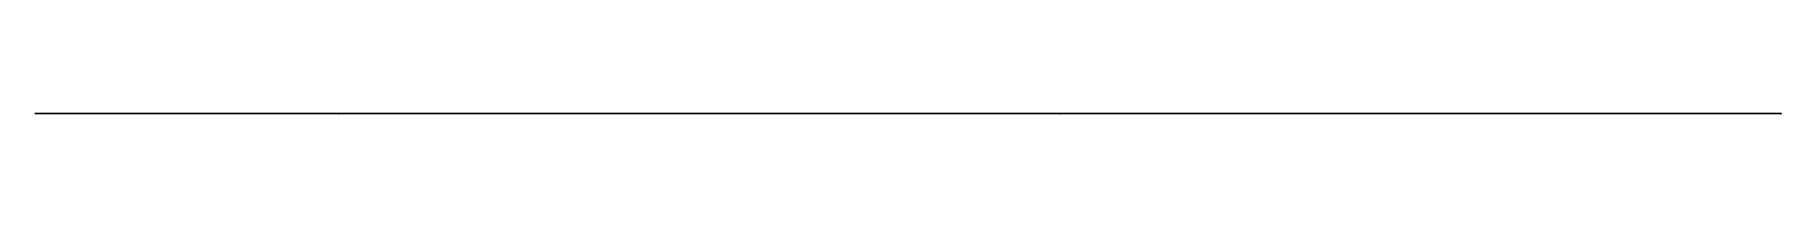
# Model space of a CAD drawing. Header units: centimetres. Extents: x -0.92 to 0.65, y 0 to 0.
import ezdxf

# ---------------------------------------------------------------- set-up
doc = ezdxf.new("R2010")
doc.units = ezdxf.units.CM
doc.header["$MEASUREMENT"] = 0
for name, color, linetype in [('Powerups RacingGame v13_Boost', 7, 'Continuous'), ('Powerups RacingGame v13_Ghost', 7, 'Continuous'), ('Powerups RacingGame v13_IconPlate', 7, 'Continuous'), ('Powerups RacingGame v13_Sketch1', 7, 'Continuous')]:
    doc.layers.add(name, color=color, linetype=linetype)

msp = doc.modelspace()

# ---------------------------------------------------------------- linework, layer by layer
at = {"layer": 'Powerups RacingGame v13_Boost'}
for p, q in [((-0.65, 0, -1.9), (-0.65, 0, -1.1)), ((0.65, 0, -1.5), (-0.65, 0, -1.5)), ((0.5, 0, -2.05), (-0.5, 0, -2.05)), ((-0.5, 0, -0.95), (0.5, 0, -0.95)), ((-0.3511, 0, -1.5585), (-0.3091, 0, -1.3692)), ((-0.0871, 0, -1.7689), (-0.2502, 0, -1.6712)), ((0.0172, 0, -1.8154), (-0.1602, 0, -1.7953)), ((-0.1072, 0, -1.5641), (0.1823, 0, -1.2882)), ((0.0706, 0, -1.7168), (-0.0858, 0, -1.7543)), ((-0.0232, 0, -1.3519), (-0.0837, 0, -1.4177)), ((-0.0476, 0, -1.455), (0.0731, 0, -1.3311)), ((-0.018, 0, -1.5563), (0.1823, 0, -1.3505)), ((0.067, 0, -1.5138), (-0.0179, 0, -1.6009)), ((0.1004, 0, -1.3306), (-0.0036, 0, -1.4374)), ((0.0242, 0, -1.2062), (0.1954, 0, -1.3305)), ((0.1327, 0, -1.6099), (0.0483, 0, -1.7222)), ((0.1098, 0, -1.2683), (0.0508, 0, -1.325)), ((0.1038, 0, -1.3304), (0.0971, 0, -1.3308)), ((0.1038, 0, -1.3514), (0.1965, 0, -1.494)), ((0.1064, 0, -1.3273), (0.1617, 0, -1.2705)), ((0.1502, 0, -1.4227), (0.1071, 0, -1.4696)), ((0.1226, 0, -1.4388), (0.1347, 0, -1.6461)), ((0.1322, 0, -1.8991), (0.2146, 0, -1.8371)), ((0.3583, 0, -1.0163), (0.1346, 0, -1.0859)), ((0.1355, 0, -1.8755), (0.1909, 0, -1.8338)), ((0.1618, 0, -1.0727), (0.1468, 0, -1.0648)), ((0.2113, 0, -1.8608), (0.1559, 0, -1.9025)), ((0.1618, 0, -1.2236), (0.1618, 0, -1.0727)), ((0.166, 0, -1.2655), (0.1764, 0, -1.2614)), ((0.1827, 0, -1.2675), (0.182, 0, -1.2745)), ((0.1823, 0, -1.3505), (0.1823, 0, -1.271)), ((0.2209, 0, -1.7913), (0.2209, 0, -1.7202)), ((0.2319, 0, -1.0337), (0.2482, 0, -0.9415)), ((0.2398, 0, -1.5351), (0.2365, 0, -1.343)), ((0.2375, 0, -1.7913), (0.2375, 0, -1.7077)), ((0.2383, 0, -2.0361), (0.2383, 0, -1.9579)), ((0.2522, 0, -2.05), (0.2522, 0, -1.944)), ((0.2864, 0, -1.7409), (0.2541, 0, -1.7242)), ((0.2541, 0, -1.7242), (0.2541, 0, -1.7913)), ((0.2661, 0, -1.9579), (0.2661, 0, -2.0361)), ((0.2865, 0, -1.8642), (0.2864, 0, -1.8352)), ((0.2864, 0, -1.8352), (0.2864, 0, -1.7409)), ((0.3295, 0, -1.0046), (0.317, 0, -0.9964)), ((0.3171, 0, -2.0257), (0.3171, 0, -1.7649)), ((0.3317, 0, -2.0403), (0.3317, 0, -1.7503)), ((0.4231, 0, -1.7065), (0.34, 0, -1.7114)), ((0.3445, 0, -1.056), (0.3525, 0, -1.0517)), ((0.3463, 0, -1.7649), (0.3463, 0, -2.0257)), ((0.3568, 0, -1.2571), (0.3595, 0, -1.2384)), ((0.3606, 0, -1.2427), (0.3736, 0, -1.2345)), ((0.3736, 0, -1.9129), (0.3794, 0, -1.9129)), ((0.3794, 0, -1.9402), (0.3736, 0, -1.9402)), ((0.3767, 0, -1.1662), (0.3889, 0, -1.1703)), ((0.3787, 0, -1.7629), (0.3768, 0, -1.6514)), ((0.4775, 0, -1.519), (0.3772, 0, -1.6693)), ((0.3789, 0, -1.2238), (0.3831, 0, -1.2236)), ((0.3814, 0, -1.2227), (0.3809, 0, -1.2127)), ((0.3894, 0, -2.0356), (0.3894, 0, -1.9502)), ((0.3894, 0, -1.9029), (0.3894, 0, -1.8792)), ((0.3894, 0, -1.8084), (0.3894, 0, -1.7614)), ((0.3944, 0, -1.3024), (0.3898, 0, -1.2891)), ((0.3902, 0, -1.2674), (0.3929, 0, -1.2594)), ((0.3927, 0, -1.062), (0.4064, 0, -1.1971)), ((0.4243, 0, -1.6953), (0.3986, 0, -1.7197)), ((0.4038, 0, -1.8228), (0.4038, 0, -1.7471)), ((0.4181, 0, -1.7614), (0.4181, 0, -1.8084)), ((0.4181, 0, -1.9502), (0.4181, 0, -2.0356)), ((0.4181, 0, -1.8792), (0.4181, 0, -1.9029)), ((0.4406, 0, -1.9402), (0.4281, 0, -1.9402)), ((0.4281, 0, -1.9129), (0.4406, 0, -1.9129)), ((0.4802, 0, -1.6878), (0.442, 0, -1.6345)), ((0.442, 0, -1.7306), (0.4802, 0, -1.7783)), ((0.442, 0, -1.6345), (0.442, 0, -1.7306)), ((0.4764, 0, -1.4697), (0.4597, 0, -1.5303)), ((0.4802, 0, -1.7783), (0.4802, 0, -1.6878)), ((0.4916, 0, -1.2736), (0.4872, 0, -1.5111)), ((0.65, 0, -1.1), (0.65, 0, -1.9))]:
    msp.add_line(p, q, dxfattribs=at)
at = {"layer": 'Powerups RacingGame v13_Boost', "extrusion": (0, 1, 0)}
for centre, radius in [((-0.2716, -1.5552), 0.06), ((-0.2718, -1.1357), 0.06), ((-0.2718, -1.1357), 0.0371), ((-0.2716, -1.5552), 0.0369)]:
    msp.add_circle(centre, radius, dxfattribs=at)
for centre, radius, start, end in [((0.5, -1.9), 0.15, 270, 0), ((0.5, -1.1), 0.15, 0, 90), ((0.0384, -1.5169), 0.4885, 247.5188, 112.2813), ((0.0467, -1.5187), 0.3415, 232.8702, 124.0422), ((0.0688, -1.5158), 0.0992, 239.1431, 81.3639), ((0.0665, -1.5155), 0.0634, 220.0602, 107.4032), ((-0.1457, -1.889), 0.0169, 233.0335, 53.0335), ((-0.2011, -1.8473), 0.0169, 53.0335, 233.0335), ((-0.2375, -1.7913), 0.0166, 180.0068, 0.0068), ((-0.2522, -2.0361), 0.0139, 180, 0), ((-0.2522, -1.9579), 0.0139, 0, 180), ((0.0421, -1.5129), 0.3384, 177.8106, 177.8877), ((-0.3317, -1.7649), 0.0146, 0, 180), ((-0.3317, -2.0257), 0.0146, 180, 0), ((-0.3736, -1.9265), 0.0137, 270, 90), ((-0.3794, -1.9502), 0.01, 90, 180), ((-0.3794, -1.9029), 0.01, 180, 270), ((-0.4038, -2.0356), 0.0144, 180, 0), ((-0.4038, -1.8792), 0.0144, 0, 180), ((-0.4038, -1.7614), 0.0144, 0, 180), ((-0.4038, -1.8084), 0.0144, 180, 0), ((-0.4281, -1.9029), 0.01, 270, 0), ((-0.4281, -1.9502), 0.01, 360, 90), ((-0.4406, -1.9265), 0.0137, 90, 270), ((-0.5, -1.9), 0.15, 180, 270), ((-0.5, -1.1), 0.15, 90, 180)]:
    msp.add_arc(centre, radius, start, end, dxfattribs=at)
for points in [[(0.1502, 0, -1.4227), (0.1533, 0, -1.4275), (0.1594, 0, -1.4375), (0.1679, 0, -1.4534), (0.1778, 0, -1.4766), (0.1868, 0, -1.5085), (0.1915, 0, -1.543), (0.1907, 0, -1.5794), (0.1837, 0, -1.6169), (0.1703, 0, -1.6541), (0.151, 0, -1.6898), (0.1264, 0, -1.7226), (0.0976, 0, -1.7511), (0.0659, 0, -1.7743), (0.0325, 0, -1.7915), (-0.001, 0, -1.8026), (-0.0338, 0, -1.8076), (-0.0654, 0, -1.8071), (-0.0962, 0, -1.8021), (-0.1273, 0, -1.7938), (-0.1584, 0, -1.7825), (-0.1888, 0, -1.768), (-0.2173, 0, -1.7503), (-0.2432, 0, -1.7292), (-0.266, 0, -1.7053), (-0.2857, 0, -1.6792), (-0.3022, 0, -1.6516), (-0.3157, 0, -1.6228), (-0.3263, 0, -1.5929), (-0.3336, 0, -1.5615), (-0.3372, 0, -1.5277), (-0.336, 0, -1.4912), (-0.329, 0, -1.4522), (-0.3144, 0, -1.4117), (-0.292, 0, -1.3715), (-0.2632, 0, -1.3338), (-0.2302, 0, -1.3006), (-0.1955, 0, -1.2734), (-0.1613, 0, -1.2532), (-0.1287, 0, -1.24), (-0.0979, 0, -1.2326), (-0.0683, 0, -1.2295), (-0.039, 0, -1.229), (-0.0092, 0, -1.2301), (0.0211, 0, -1.233), (0.0515, 0, -1.239), (0.0754, 0, -1.2476), (0.0929, 0, -1.2568), (0.1042, 0, -1.2642), (0.1098, 0, -1.2683)], [(0.1071, 0, -1.4696), (0.1085, 0, -1.4702), (0.1112, 0, -1.4721), (0.1152, 0, -1.4775), (0.1203, 0, -1.4895), (0.1257, 0, -1.5123), (0.1295, 0, -1.5411), (0.1296, 0, -1.5721), (0.1245, 0, -1.6012), (0.1153, 0, -1.6265), (0.1037, 0, -1.6479), (0.091, 0, -1.666), (0.0769, 0, -1.6835), (0.0598, 0, -1.7014), (0.0392, 0, -1.7176), (0.0153, 0, -1.7301), (-0.0115, 0, -1.7371), (-0.0393, 0, -1.7418), (-0.0677, 0, -1.7453), (-0.0969, 0, -1.7457), (-0.1273, 0, -1.7404), (-0.1588, 0, -1.7274), (-0.1894, 0, -1.7076), (-0.2153, 0, -1.6851), (-0.2357, 0, -1.6619), (-0.2507, 0, -1.6389), (-0.2616, 0, -1.6164), (-0.2696, 0, -1.5939), (-0.2757, 0, -1.5708), (-0.2801, 0, -1.5468), (-0.2824, 0, -1.5216), (-0.282, 0, -1.495), (-0.278, 0, -1.4673), (-0.2701, 0, -1.439), (-0.258, 0, -1.411), (-0.2417, 0, -1.3842), (-0.2216, 0, -1.3598), (-0.1983, 0, -1.3387), (-0.1722, 0, -1.3216), (-0.1444, 0, -1.3087), (-0.1156, 0, -1.2999), (-0.0868, 0, -1.2949), (-0.0588, 0, -1.2933), (-0.0323, 0, -1.2947), (-0.0078, 0, -1.2986), (0.0144, 0, -1.3049), (0.0302, 0, -1.3118), (0.0409, 0, -1.318), (0.0476, 0, -1.3226), (0.0508, 0, -1.325)], [(0.067, 0, -1.5138), (0.0679, 0, -1.5164), (0.0696, 0, -1.5216), (0.0714, 0, -1.5299), (0.0725, 0, -1.5415), (0.0718, 0, -1.5573), (0.0687, 0, -1.574), (0.0632, 0, -1.5914), (0.0551, 0, -1.6093), (0.044, 0, -1.627), (0.0297, 0, -1.6439), (0.0121, 0, -1.6593), (-0.0087, 0, -1.6725), (-0.0322, 0, -1.6827), (-0.0578, 0, -1.6892), (-0.0844, 0, -1.6914), (-0.1112, 0, -1.6889), (-0.1371, 0, -1.6814), (-0.1612, 0, -1.6691), (-0.1828, 0, -1.6523), (-0.2013, 0, -1.6317), (-0.2163, 0, -1.6082), (-0.2276, 0, -1.5828), (-0.2351, 0, -1.5565), (-0.239, 0, -1.5301), (-0.2394, 0, -1.5044), (-0.2366, 0, -1.48), (-0.2311, 0, -1.4573), (-0.2231, 0, -1.4364), (-0.213, 0, -1.4177), (-0.2012, 0, -1.4012), (-0.1877, 0, -1.387), (-0.1726, 0, -1.3748), (-0.1562, 0, -1.3648), (-0.1387, 0, -1.3568), (-0.1205, 0, -1.3506), (-0.1022, 0, -1.3461), (-0.0845, 0, -1.3433), (-0.068, 0, -1.3421), (-0.0533, 0, -1.3423), (-0.0408, 0, -1.344), (-0.0325, 0, -1.3465), (-0.0275, 0, -1.3489), (-0.0245, 0, -1.3508), (-0.0232, 0, -1.3519)], [(0.1064, 0, -1.3273), (0.1062, 0, -1.3275), (0.1059, 0, -1.328), (0.1053, 0, -1.3286), (0.1044, 0, -1.3293), (0.1032, 0, -1.33), (0.1019, 0, -1.3305), (0.1004, 0, -1.3307), (0.099, 0, -1.3306), (0.0975, 0, -1.3302), (0.0962, 0, -1.3296), (0.0948, 0, -1.3288), (0.0934, 0, -1.328), (0.0919, 0, -1.3274), (0.0905, 0, -1.3268), (0.0891, 0, -1.3264), (0.0877, 0, -1.3261), (0.0865, 0, -1.326), (0.0853, 0, -1.3259), (0.0843, 0, -1.3259), (0.0834, 0, -1.3261), (0.0824, 0, -1.3263), (0.0813, 0, -1.3267), (0.0801, 0, -1.3273), (0.0787, 0, -1.328), (0.0771, 0, -1.3288), (0.0756, 0, -1.3297), (0.0744, 0, -1.3304), (0.0735, 0, -1.3308), (0.0731, 0, -1.3311)], [(0.1445, 0, -1.2357), (0.1446, 0, -1.2358), (0.145, 0, -1.236), (0.1456, 0, -1.2362), (0.1463, 0, -1.2364), (0.1473, 0, -1.2364), (0.1484, 0, -1.2362), (0.1494, 0, -1.2357), (0.1506, 0, -1.2351), (0.1517, 0, -1.2343), (0.1529, 0, -1.2333), (0.1541, 0, -1.2321), (0.1554, 0, -1.2309), (0.1566, 0, -1.2295), (0.1579, 0, -1.2281), (0.1592, 0, -1.2267), (0.1602, 0, -1.2255), (0.161, 0, -1.2245), (0.1615, 0, -1.2239), (0.1618, 0, -1.2236)], [(0.1484, 0, -1.9683), (0.1507, 0, -1.9671), (0.1553, 0, -1.9647), (0.1622, 0, -1.961), (0.1715, 0, -1.9557), (0.1832, 0, -1.9487), (0.195, 0, -1.9413), (0.2068, 0, -1.9335), (0.2184, 0, -1.9253), (0.2298, 0, -1.917), (0.2406, 0, -1.9086), (0.2507, 0, -1.9005), (0.2599, 0, -1.8927), (0.2678, 0, -1.8856), (0.2745, 0, -1.8791), (0.2799, 0, -1.8734), (0.2832, 0, -1.8693), (0.2851, 0, -1.8666), (0.2861, 0, -1.865), (0.2865, 0, -1.8642)], [(0.1594, 0, -1.791), (0.1603, 0, -1.7905), (0.1621, 0, -1.7892), (0.1648, 0, -1.7872), (0.1685, 0, -1.7841), (0.1732, 0, -1.7796), (0.1781, 0, -1.7744), (0.1831, 0, -1.7688), (0.1881, 0, -1.7626), (0.1931, 0, -1.7562), (0.198, 0, -1.7498), (0.2026, 0, -1.7435), (0.2068, 0, -1.7378), (0.2107, 0, -1.7326), (0.214, 0, -1.7282), (0.2168, 0, -1.7247), (0.2187, 0, -1.7225), (0.2199, 0, -1.7212), (0.2206, 0, -1.7205), (0.2209, 0, -1.7202)], [(0.1617, 0, -1.2705), (0.1617, 0, -1.2705), (0.1618, 0, -1.2705), (0.1622, 0, -1.2701), (0.1632, 0, -1.2693), (0.1651, 0, -1.2675), (0.1677, 0, -1.2654), (0.1708, 0, -1.2633), (0.1742, 0, -1.2624), (0.1776, 0, -1.2635), (0.1804, 0, -1.2659), (0.1821, 0, -1.2687), (0.1826, 0, -1.2709), (0.1821, 0, -1.2719), (0.1816, 0, -1.2723), (0.1813, 0, -1.2723), (0.1815, 0, -1.2719), (0.1818, 0, -1.2715), (0.1821, 0, -1.2712), (0.1823, 0, -1.271)], [(0.239, 0, -1.052), (0.239, 0, -1.0512), (0.239, 0, -1.0492), (0.2394, 0, -1.0447), (0.24, 0, -1.0357), (0.2405, 0, -1.0213), (0.2403, 0, -1.007), (0.2398, 0, -0.9952), (0.2395, 0, -0.9878), (0.2408, 0, -0.9837), (0.2454, 0, -0.9804), (0.2531, 0, -0.977), (0.2637, 0, -0.9732), (0.276, 0, -0.9697), (0.2889, 0, -0.9671), (0.3017, 0, -0.966), (0.3139, 0, -0.9668), (0.3251, 0, -0.97), (0.3354, 0, -0.9756), (0.3448, 0, -0.9836), (0.3534, 0, -0.9939), (0.3615, 0, -1.0064), (0.369, 0, -1.0206), (0.3758, 0, -1.0363), (0.3821, 0, -1.0529), (0.3875, 0, -1.0699), (0.392, 0, -1.0867), (0.3956, 0, -1.1027), (0.3981, 0, -1.1169), (0.3996, 0, -1.1288), (0.4002, 0, -1.1372), (0.4003, 0, -1.1418), (0.4006, 0, -1.1443), (0.4018, 0, -1.1469), (0.4044, 0, -1.1513), (0.4086, 0, -1.1584), (0.4143, 0, -1.1684), (0.4213, 0, -1.1809), (0.4292, 0, -1.1953), (0.4376, 0, -1.2107), (0.4459, 0, -1.2264), (0.4539, 0, -1.242), (0.4613, 0, -1.2572), (0.468, 0, -1.2723), (0.4739, 0, -1.2875), (0.4789, 0, -1.3033), (0.483, 0, -1.3199), (0.4862, 0, -1.3378), (0.4885, 0, -1.357), (0.4897, 0, -1.3775), (0.4896, 0, -1.399), (0.488, 0, -1.4204), (0.4849, 0, -1.4407), (0.4809, 0, -1.4589), (0.4767, 0, -1.4738), (0.473, 0, -1.4851), (0.4703, 0, -1.4926), (0.4687, 0, -1.4975), (0.4678, 0, -1.5012), (0.466, 0, -1.5074), (0.4627, 0, -1.5174), (0.4576, 0, -1.5311), (0.4511, 0, -1.5473), (0.4437, 0, -1.5641), (0.4361, 0, -1.5796), (0.4291, 0, -1.592), (0.4231, 0, -1.6005), (0.4183, 0, -1.6054), (0.4149, 0, -1.6091), (0.4126, 0, -1.614), (0.4114, 0, -1.6225), (0.411, 0, -1.6356), (0.4111, 0, -1.6521), (0.4117, 0, -1.6699), (0.4123, 0, -1.6863), (0.4127, 0, -1.6989), (0.4126, 0, -1.7062), (0.4116, 0, -1.7082), (0.4092, 0, -1.7081), (0.4049, 0, -1.7083), (0.3986, 0, -1.7088), (0.3913, 0, -1.7091), (0.3851, 0, -1.709), (0.3819, 0, -1.7089), (0.3813, 0, -1.7089), (0.3777, 0, -1.7095), (0.3774, 0, -1.707), (0.379, 0, -1.701), (0.3799, 0, -1.6929), (0.3796, 0, -1.6843), (0.3778, 0, -1.6769), (0.3747, 0, -1.6719), (0.3706, 0, -1.6693), (0.3658, 0, -1.6687), (0.3605, 0, -1.6693), (0.3555, 0, -1.6709), (0.3516, 0, -1.6738), (0.3493, 0, -1.6783), (0.3489, 0, -1.6845), (0.3495, 0, -1.6917), (0.3501, 0, -1.6986), (0.3497, 0, -1.7042), (0.3476, 0, -1.7078), (0.3443, 0, -1.7094), (0.3403, 0, -1.7096), (0.3363, 0, -1.709), (0.332, 0, -1.7083), (0.3273, 0, -1.7076), (0.3216, 0, -1.7072), (0.3148, 0, -1.7067), (0.3072, 0, -1.7057), (0.299, 0, -1.7038), (0.2907, 0, -1.7004), (0.2826, 0, -1.6953), (0.2751, 0, -1.6886), (0.2683, 0, -1.6809), (0.2624, 0, -1.6725), (0.2575, 0, -1.6642), (0.2537, 0, -1.6566), (0.251, 0, -1.6502), (0.2495, 0, -1.6453), (0.2492, 0, -1.6421), (0.25, 0, -1.6405), (0.2522, 0, -1.6401), (0.2555, 0, -1.6406), (0.2599, 0, -1.6415), (0.265, 0, -1.6423), (0.2707, 0, -1.6429), (0.2767, 0, -1.6429), (0.2829, 0, -1.6422), (0.2894, 0, -1.6409), (0.2962, 0, -1.6389), (0.3033, 0, -1.6361), (0.3108, 0, -1.6326), (0.3183, 0, -1.6283), (0.3257, 0, -1.6232), (0.3328, 0, -1.6173), (0.3393, 0, -1.6106), (0.345, 0, -1.6031), (0.35, 0, -1.5948), (0.354, 0, -1.5859), (0.357, 0, -1.5764), (0.3591, 0, -1.5665), (0.36, 0, -1.5563), (0.3598, 0, -1.5461), (0.3583, 0, -1.5358), (0.3554, 0, -1.5258), (0.3512, 0, -1.5162), (0.3455, 0, -1.5071), (0.3386, 0, -1.4988), (0.3307, 0, -1.4913), (0.3221, 0, -1.4849), (0.3131, 0, -1.4796), (0.3042, 0, -1.4754), (0.2957, 0, -1.4724), (0.2876, 0, -1.4704), (0.2801, 0, -1.4694), (0.2731, 0, -1.4691), (0.2665, 0, -1.4692), (0.2601, 0, -1.4697), (0.254, 0, -1.4704), (0.2486, 0, -1.4712), (0.2442, 0, -1.4721), (0.2409, 0, -1.473), (0.2389, 0, -1.4737), (0.238, 0, -1.4735), (0.2379, 0, -1.4718), (0.2382, 0, -1.4672), (0.2384, 0, -1.4588), (0.2383, 0, -1.4457), (0.2379, 0, -1.4278), (0.2376, 0, -1.4056), (0.2377, 0, -1.3804), (0.238, 0, -1.3533), (0.2385, 0, -1.3257), (0.2391, 0, -1.2992), (0.2395, 0, -1.2751), (0.2397, 0, -1.2545), (0.2396, 0, -1.2384), (0.2393, 0, -1.2272), (0.2389, 0, -1.221), (0.239, 0, -1.2191), (0.2402, 0, -1.2202), (0.2434, 0, -1.2224), (0.2488, 0, -1.2244), (0.2563, 0, -1.2256), (0.2652, 0, -1.2257), (0.2749, 0, -1.225), (0.2846, 0, -1.2236), (0.2939, 0, -1.2216), (0.3027, 0, -1.2191), (0.3108, 0, -1.216), (0.3185, 0, -1.212), (0.3256, 0, -1.2072), (0.3324, 0, -1.2014), (0.3388, 0, -1.1946), (0.3445, 0, -1.1868), (0.3496, 0, -1.1782), (0.3537, 0, -1.1687), (0.3568, 0, -1.1587), (0.3588, 0, -1.1481), (0.3595, 0, -1.1374), (0.359, 0, -1.1265), (0.3572, 0, -1.1158), (0.3543, 0, -1.1054), (0.3501, 0, -1.0956), (0.3447, 0, -1.0866), (0.3382, 0, -1.0784), (0.3307, 0, -1.0712), (0.3223, 0, -1.0651), (0.3132, 0, -1.0602), (0.3037, 0, -1.0564), (0.2942, 0, -1.0536), (0.2853, 0, -1.0515), (0.2773, 0, -1.0502), (0.2706, 0, -1.0492), (0.265, 0, -1.0487), (0.26, 0, -1.0486), (0.2547, 0, -1.0491), (0.2486, 0, -1.0503), (0.2427, 0, -1.0522), (0.2401, 0, -1.0538), (0.2393, 0, -1.0537), (0.2391, 0, -1.0527), (0.239, 0, -1.052)], [(0.3507, 0, -1.0496), (0.3506, 0, -1.0491), (0.3504, 0, -1.0479), (0.3499, 0, -1.0458), (0.3487, 0, -1.0422), (0.3465, 0, -1.0367), (0.3437, 0, -1.0305), (0.3406, 0, -1.0243), (0.3375, 0, -1.0185), (0.3345, 0, -1.0135), (0.3318, 0, -1.0094), (0.3294, 0, -1.0062), (0.3272, 0, -1.0037), (0.3251, 0, -1.0018), (0.323, 0, -1.0002), (0.3209, 0, -0.9992), (0.3191, 0, -0.9987), (0.3174, 0, -0.9987), (0.316, 0, -0.999), (0.3151, 0, -0.9996), (0.3145, 0, -1.0002), (0.3142, 0, -1.0011), (0.3141, 0, -1.0021), (0.3141, 0, -1.0033), (0.3142, 0, -1.0049), (0.3142, 0, -1.0066), (0.3142, 0, -1.0086), (0.3142, 0, -1.0106), (0.3142, 0, -1.0127), (0.3143, 0, -1.0149), (0.3145, 0, -1.0172), (0.3151, 0, -1.0198), (0.3159, 0, -1.0226), (0.3171, 0, -1.0258), (0.3186, 0, -1.0292), (0.3204, 0, -1.0328), (0.3224, 0, -1.0363), (0.3246, 0, -1.0397), (0.3268, 0, -1.0427), (0.3291, 0, -1.0454), (0.3315, 0, -1.0476), (0.334, 0, -1.0495), (0.3367, 0, -1.0511), (0.3395, 0, -1.0523), (0.3423, 0, -1.0533), (0.3448, 0, -1.054), (0.3468, 0, -1.0543), (0.3481, 0, -1.0541), (0.3488, 0, -1.0537), (0.3494, 0, -1.0532), (0.3502, 0, -1.0528), (0.3506, 0, -1.052), (0.3508, 0, -1.051), (0.3507, 0, -1.0501), (0.3507, 0, -1.0496)], [(0.3828, 0, -1.3219), (0.3823, 0, -1.322), (0.3813, 0, -1.3223), (0.3799, 0, -1.3225), (0.3779, 0, -1.3225), (0.3755, 0, -1.3222), (0.3731, 0, -1.3215), (0.3707, 0, -1.3205), (0.3684, 0, -1.3192), (0.3662, 0, -1.3177), (0.3642, 0, -1.3162), (0.3625, 0, -1.3147), (0.361, 0, -1.313), (0.3598, 0, -1.311), (0.3589, 0, -1.3082), (0.3582, 0, -1.3042), (0.3578, 0, -1.2988), (0.3575, 0, -1.2919), (0.3574, 0, -1.2836), (0.3573, 0, -1.2745), (0.3573, 0, -1.2652), (0.3574, 0, -1.2564), (0.3578, 0, -1.2489), (0.3587, 0, -1.2436), (0.3604, 0, -1.2408), (0.3627, 0, -1.2398), (0.3646, 0, -1.2396), (0.3659, 0, -1.2393), (0.3667, 0, -1.2389), (0.3671, 0, -1.2386)], [(0.3671, 0, -1.2386), (0.3681, 0, -1.2372), (0.3699, 0, -1.2344), (0.3724, 0, -1.2308), (0.3752, 0, -1.2272), (0.378, 0, -1.2246), (0.3799, 0, -1.2236), (0.3811, 0, -1.2237), (0.3817, 0, -1.2237), (0.3817, 0, -1.2227), (0.3815, 0, -1.2212), (0.3812, 0, -1.2194), (0.3811, 0, -1.2172), (0.381, 0, -1.2123), (0.381, 0, -1.2044), (0.3809, 0, -1.1944), (0.3808, 0, -1.1841), (0.3808, 0, -1.1753), (0.3807, 0, -1.1695), (0.3808, 0, -1.1669), (0.3811, 0, -1.1667), (0.3816, 0, -1.1675), (0.3821, 0, -1.168), (0.3825, 0, -1.1682), (0.3828, 0, -1.1683)], [(0.4125, 0, -1.5364), (0.411, 0, -1.5337), (0.4083, 0, -1.5283), (0.4045, 0, -1.5207), (0.3999, 0, -1.5114), (0.3951, 0, -1.5011), (0.3911, 0, -1.492), (0.3881, 0, -1.484), (0.3858, 0, -1.4765), (0.3843, 0, -1.4688), (0.3833, 0, -1.46), (0.3828, 0, -1.4493), (0.3825, 0, -1.4361), (0.3824, 0, -1.4198), (0.3824, 0, -1.4003), (0.3825, 0, -1.3776), (0.3826, 0, -1.3569), (0.3827, 0, -1.3399), (0.3827, 0, -1.328), (0.3828, 0, -1.3219)], [(0.4125, 0, -1.5364), (0.4146, 0, -1.5336), (0.4188, 0, -1.5278), (0.4248, 0, -1.5186), (0.4322, 0, -1.5054), (0.4405, 0, -1.4872), (0.4477, 0, -1.4674), (0.4537, 0, -1.446), (0.4581, 0, -1.4229), (0.4606, 0, -1.3984), (0.4609, 0, -1.3727), (0.4587, 0, -1.3458), (0.4535, 0, -1.318), (0.4454, 0, -1.2893), (0.4343, 0, -1.26), (0.4202, 0, -1.2301), (0.4066, 0, -1.2056), (0.3952, 0, -1.187), (0.387, 0, -1.1745), (0.3828, 0, -1.1683)], [(0.4202, 0, -1.2938), (0.4201, 0, -1.2946), (0.4198, 0, -1.296), (0.4193, 0, -1.2978), (0.4182, 0, -1.3), (0.4164, 0, -1.302), (0.4143, 0, -1.3035), (0.412, 0, -1.3047), (0.4096, 0, -1.3056), (0.4072, 0, -1.3062), (0.4048, 0, -1.3064), (0.4025, 0, -1.3062), (0.4004, 0, -1.3056), (0.3983, 0, -1.3045), (0.3962, 0, -1.3028), (0.3943, 0, -1.3005), (0.3926, 0, -1.2975), (0.3911, 0, -1.2931), (0.3902, 0, -1.2869), (0.3899, 0, -1.2795), (0.39, 0, -1.2724), (0.3906, 0, -1.2668), (0.3913, 0, -1.2634), (0.3922, 0, -1.2617), (0.3931, 0, -1.26), (0.3941, 0, -1.2579), (0.3954, 0, -1.2558), (0.3972, 0, -1.254), (0.3994, 0, -1.2529), (0.402, 0, -1.2528), (0.4048, 0, -1.2535), (0.4075, 0, -1.2548), (0.4099, 0, -1.2566), (0.412, 0, -1.2587), (0.4137, 0, -1.2612), (0.4151, 0, -1.2641), (0.4164, 0, -1.2675), (0.4176, 0, -1.2715), (0.4187, 0, -1.276), (0.4196, 0, -1.2808), (0.4203, 0, -1.2855), (0.4205, 0, -1.2891), (0.4205, 0, -1.2916), (0.4203, 0, -1.2931), (0.4202, 0, -1.2938)]]:
    msp.add_open_spline(points, degree=5, dxfattribs=at)
at = {"layer": 'Powerups RacingGame v13_Boost'}
msp.add_point((0, 0), dxfattribs=at)
at = {"layer": 'Powerups RacingGame v13_Ghost'}
for p, q in [((0, 0), (-0.9243, 0)), ((-0.6571, 0, 0.0151), (-0.4634, 0, 0.0769)), ((-0.6571, 0, -0.0151), (-0.4634, 0, -0.0769)), ((-0.6442, 0, 0.4803), (-0.1976, 0, 0.481)), ((-0.6442, 0, -0.4803), (-0.1976, 0, -0.481)), ((-0.6035, 0, 0.1586), (-0.5896, 0, -0.1586)), ((-0.6035, 0, -0.1586), (-0.5896, 0, 0.1586)), ((-0.2533, 0, -0.4634), (-0.5886, 0, -0.498)), ((-0.2533, 0, 0.4634), (-0.5886, 0, 0.498)), ((-0.5497, 0, -0.0334), (-0.3587, 0, -0.0626)), ((-0.5497, 0, 0.0334), (-0.3587, 0, 0.0626)), ((-0.5112, 0, 0.4578), (-0.0936, 0, 0.4549)), ((-0.5112, 0, -0.4578), (-0.0936, 0, -0.4549)), ((-0.4704, 0, -0.0138), (-0.3663, 0, -0.1895)), ((-0.4704, 0, 0.0138), (-0.3663, 0, 0.1895)), ((-0.4279, 0, -0.606), (-0.4416, 0, -0.333)), ((-0.4279, 0, 0.606), (-0.4416, 0, 0.333)), ((-0.4415, 0, 0.1154), (-0.2466, 0, 0.1176)), ((-0.4415, 0, -0.1154), (-0.2466, 0, -0.1176)), ((-0.264, 0, -0.1802), (-0.4371, 0, -0.2372)), ((-0.264, 0, 0.1802), (-0.4371, 0, 0.2372)), ((-0.4366, 0, -0.0218), (-0.4072, 0, 0.1812)), ((-0.4366, 0, 0.0218), (-0.4072, 0, -0.1812)), ((-0.1823, 0, -0.173), (-0.3608, 0, -0.2393)), ((-0.1823, 0, 0.173), (-0.3608, 0, 0.2393)), ((-0.36, 0, 0.2491), (-0.3276, 0, 0.2543)), ((-0.36, 0, -0.2491), (-0.3276, 0, -0.2543)), ((-0.1703, 0, -0.1217), (-0.3112, 0, -0.1736)), ((-0.1703, 0, 0.1217), (-0.3112, 0, 0.1736)), ((-0.2502, 0, 0.0982), (-0.2594, 0, 0.2664)), ((-0.2502, 0, -0.0982), (-0.2594, 0, -0.2664)), ((-0.2493, 0, -0.4224), (-0.2475, 0, -0.3728)), ((-0.2493, 0, 0.4224), (-0.2475, 0, 0.3728)), ((-0.2398, 0, -0.378), (-0.2186, 0, -0.3735)), ((-0.2398, 0, 0.378), (-0.2186, 0, 0.3735)), ((-0.2169, 0, -0.426), (-0.2367, 0, -0.4211)), ((-0.2169, 0, 0.426), (-0.2367, 0, 0.4211)), ((0.0833, 0, 0.1425), (-0.2321, 0, 0.1479)), ((0.0833, 0, -0.1425), (-0.2321, 0, -0.1479)), ((-0.1338, 0, -0.1211), (0.1002, 0, -0.1127)), ((-0.1338, 0, 0.1211), (0.1002, 0, 0.1127)), ((-0.1249, 0, 0.3756), (-0.0253, 0, 0.3739)), ((-0.1249, 0, -0.3756), (-0.0253, 0, -0.3739)), ((0.0349, 0, -0.423), (-0.0671, 0, -0.4241)), ((0.0349, 0, 0.423), (-0.0671, 0, 0.4241)), ((-0.0131, 0, -0.4664), (0.1422, 0, -0.4464)), ((-0.0131, 0, 0.4664), (0.1422, 0, 0.4464)), ((0.009, 0, -0.4929), (0.1567, 0, -0.468)), ((0.009, 0, 0.4929), (0.1567, 0, 0.468)), ((0.1515, 0, 0.2993), (0.13, 0, 0.2725)), ((0.1515, 0, -0.2993), (0.13, 0, -0.2725)), ((0.1322, 0, 0.2863), (0.163, 0, 0.2849)), ((0.1322, 0, -0.2863), (0.163, 0, -0.2849)), ((0.133, 0, 0.5495), (0.2392, 0, 0.2286)), ((0.133, 0, -0.5495), (0.2392, 0, -0.2286)), ((0.186, 0, 0.5043), (0.1422, 0, 0.1698)), ((0.186, 0, -0.5043), (0.1422, 0, -0.1698)), ((0.1703, 0, 0.3295), (0.2018, 0, 0.2966)), ((0.1703, 0, -0.3295), (0.2018, 0, -0.2966)), ((0.1947, 0, -0.0954), (0.4021, 0, -0.0954)), ((0.1984, 0, -0.329), (0.4505, 0, -0.2971)), ((0.1984, 0, 0.329), (0.4505, 0, 0.2971)), ((0.2984, 0, -0.0293), (0.2984, 0, -0.1615)), ((0.3052, 0, 0.2555), (0.3446, 0, 0.2452)), ((0.3052, 0, -0.2555), (0.3446, 0, -0.2452)), ((0.3143, 0, -0.311), (0.5746, 0, -0.076)), ((0.3143, 0, 0.311), (0.5746, 0, 0.076)), ((0.3833, 0, -0.2886), (0.5546, 0, -0.1519)), ((0.3833, 0, 0.2886), (0.5546, 0, 0.1519)), ((0.4156, 0, 0.3262), (0.6168, 0, 0.0989)), ((0.4156, 0, -0.3262), (0.6168, 0, -0.0989)), ((0.5381, 0, 0.1273), (0.5333, 0, -0.1278)), ((0.5381, 0, -0.1273), (0.5333, 0, 0.1278)), ((0.5393, 0, -0.2158), (0.6177, 0, 0.0043)), ((0.5393, 0, 0.2158), (0.6177, 0, -0.0043)), ((0.5738, 0, 0.1195), (0.5636, 0, -0.1196)), ((0.5738, 0, -0.1195), (0.5636, 0, 0.1196)), ((0.5966, 0, -0.1453), (0.5961, 0, 0.1457)), ((0.5966, 0, 0.1453), (0.5961, 0, -0.1457))]:
    msp.add_line(p, q, dxfattribs=at)
at = {"layer": 'Powerups RacingGame v13_Ghost', "extrusion": (0, 1, 0)}
for centre, start, end in [((0.0068, -0.3522), 341.7344, 277.4394), ((0.0068, 0.3522), 82.5606, 18.2656)]:
    msp.add_arc(centre, 0.072, start, end, dxfattribs=at)
for centre in [(0.2984, 0, 0.0954), (0.2984, 0, -0.0954)]:
    msp.add_ellipse(centre, major_axis=(0.1037, 0), ratio=0.63732, dxfattribs=at)
for points in [[(-0.5966, 0), (-0.5964, 0, 0.0025), (-0.5961, 0, 0.0072), (-0.5952, 0, 0.0136), (-0.5931, 0, 0.021), (-0.5892, 0, 0.0282), (-0.584, 0, 0.0337), (-0.5775, 0, 0.0383), (-0.5695, 0, 0.0426), (-0.5592, 0, 0.047), (-0.5435, 0, 0.0502), (-0.5222, 0, 0.0512), (-0.4986, 0, 0.0503), (-0.4767, 0, 0.0483), (-0.4597, 0, 0.0468), (-0.448, 0, 0.0482), (-0.4366, 0, 0.0553), (-0.4268, 0, 0.066), (-0.4215, 0, 0.0764), (-0.4215, 0, 0.0845), (-0.4216, 0, 0.0927), (-0.42, 0, 0.0996), (-0.4167, 0, 0.1045), (-0.4117, 0, 0.1098), (-0.4055, 0, 0.1148), (-0.3981, 0, 0.1179), (-0.3889, 0, 0.1185), (-0.3769, 0, 0.1175), (-0.3609, 0, 0.1164), (-0.3403, 0, 0.1163), (-0.315, 0, 0.1174), (-0.2856, 0, 0.1191), (-0.2524, 0, 0.121), (-0.2162, 0, 0.1226), (-0.1778, 0, 0.1234), (-0.1382, 0, 0.1231), (-0.0988, 0, 0.1218), (-0.0614, 0, 0.1196), (-0.028, 0, 0.1172), (-0.0013, 0, 0.116), (0.0155, 0, 0.1177), (0.0237, 0, 0.1221), (0.0261, 0, 0.1279), (0.0258, 0, 0.1335), (0.0239, 0, 0.1381), (0.0194, 0, 0.1413), (0.011, 0, 0.1433), (-0.0018, 0, 0.1443), (-0.0192, 0, 0.1447), (-0.0411, 0, 0.1448), (-0.0665, 0, 0.145), (-0.0945, 0, 0.1456), (-0.1233, 0, 0.1464), (-0.1518, 0, 0.147), (-0.1787, 0, 0.147), (-0.2027, 0, 0.1462), (-0.223, 0, 0.1453), (-0.2387, 0, 0.1455), (-0.2492, 0, 0.1506), (-0.2542, 0, 0.1632), (-0.2552, 0, 0.1764), (-0.2542, 0, 0.183), (-0.2558, 0, 0.1892), (-0.2612, 0, 0.1991), (-0.2686, 0, 0.2065), (-0.279, 0, 0.2084), (-0.296, 0, 0.2085), (-0.3164, 0, 0.2075), (-0.3358, 0, 0.2067), (-0.3497, 0, 0.2072), (-0.3579, 0, 0.2113), (-0.3632, 0, 0.2212), (-0.3642, 0, 0.2332), (-0.3599, 0, 0.2433), (-0.3523, 0, 0.249), (-0.3462, 0, 0.2513), (-0.3432, 0, 0.2522), (-0.3325, 0, 0.2523), (-0.3072, 0, 0.2521), (-0.2646, 0, 0.2519), (-0.2053, 0, 0.2518), (-0.1324, 0, 0.2519), (-0.0507, 0, 0.2523), (0.034, 0, 0.2528), (0.1154, 0, 0.2532), (0.1878, 0, 0.2536), (0.2464, 0, 0.2536), (0.2883, 0, 0.2533), (0.3133, 0, 0.2524), (0.3242, 0, 0.251), (0.3281, 0, 0.2492), (0.3362, 0, 0.2471), (0.3519, 0, 0.2434), (0.3748, 0, 0.2364), (0.402, 0, 0.2246), (0.4295, 0, 0.2076), (0.4539, 0, 0.1858), (0.4744, 0, 0.1628), (0.4912, 0, 0.1407), (0.5043, 0, 0.1205), (0.5143, 0, 0.1027), (0.5216, 0, 0.0867), (0.5269, 0, 0.0721), (0.5306, 0, 0.058), (0.5332, 0, 0.044), (0.5349, 0, 0.0297), (0.5356, 0, 0.0179), (0.5358, 0, 0.0089), (0.5358, 0, 0.0028), (0.5357, 0, -0.0002)], [(-0.5966, 0), (-0.5964, 0, -0.0025), (-0.5961, 0, -0.0072), (-0.5952, 0, -0.0136), (-0.5931, 0, -0.021), (-0.5892, 0, -0.0282), (-0.584, 0, -0.0337), (-0.5775, 0, -0.0383), (-0.5695, 0, -0.0426), (-0.5592, 0, -0.047), (-0.5435, 0, -0.0502), (-0.5222, 0, -0.0512), (-0.4986, 0, -0.0503), (-0.4767, 0, -0.0483), (-0.4597, 0, -0.0468), (-0.448, 0, -0.0482), (-0.4366, 0, -0.0553), (-0.4268, 0, -0.066), (-0.4215, 0, -0.0764), (-0.4215, 0, -0.0845), (-0.4216, 0, -0.0927), (-0.42, 0, -0.0996), (-0.4167, 0, -0.1045), (-0.4117, 0, -0.1098), (-0.4055, 0, -0.1148), (-0.3981, 0, -0.1179), (-0.3889, 0, -0.1185), (-0.3769, 0, -0.1175), (-0.3609, 0, -0.1164), (-0.3403, 0, -0.1163), (-0.315, 0, -0.1174), (-0.2856, 0, -0.1191), (-0.2524, 0, -0.121), (-0.2162, 0, -0.1226), (-0.1778, 0, -0.1234), (-0.1382, 0, -0.1231), (-0.0988, 0, -0.1218), (-0.0614, 0, -0.1196), (-0.028, 0, -0.1172), (-0.0013, 0, -0.116), (0.0155, 0, -0.1177), (0.0237, 0, -0.1221), (0.0261, 0, -0.1279), (0.0258, 0, -0.1335), (0.0239, 0, -0.1381), (0.0194, 0, -0.1413), (0.011, 0, -0.1433), (-0.0018, 0, -0.1443), (-0.0192, 0, -0.1447), (-0.0411, 0, -0.1448), (-0.0665, 0, -0.145), (-0.0945, 0, -0.1456), (-0.1233, 0, -0.1464), (-0.1518, 0, -0.147), (-0.1787, 0, -0.147), (-0.2027, 0, -0.1462), (-0.223, 0, -0.1453), (-0.2387, 0, -0.1455), (-0.2492, 0, -0.1506), (-0.2542, 0, -0.1632), (-0.2552, 0, -0.1764), (-0.2542, 0, -0.183), (-0.2558, 0, -0.1892), (-0.2612, 0, -0.1991), (-0.2686, 0, -0.2065), (-0.279, 0, -0.2084), (-0.296, 0, -0.2085), (-0.3164, 0, -0.2075), (-0.3358, 0, -0.2067), (-0.3497, 0, -0.2072), (-0.3579, 0, -0.2113), (-0.3632, 0, -0.2212), (-0.3642, 0, -0.2332), (-0.3599, 0, -0.2433), (-0.3523, 0, -0.249), (-0.3462, 0, -0.2513), (-0.3432, 0, -0.2522), (-0.3325, 0, -0.2523), (-0.3072, 0, -0.2521), (-0.2646, 0, -0.2519), (-0.2053, 0, -0.2518), (-0.1324, 0, -0.2519), (-0.0507, 0, -0.2523), (0.034, 0, -0.2528), (0.1154, 0, -0.2532), (0.1878, 0, -0.2536), (0.2464, 0, -0.2536), (0.2883, 0, -0.2533), (0.3133, 0, -0.2524), (0.3242, 0, -0.251), (0.3281, 0, -0.2492), (0.3362, 0, -0.2471), (0.3519, 0, -0.2434), (0.3748, 0, -0.2364), (0.402, 0, -0.2246), (0.4295, 0, -0.2076), (0.4539, 0, -0.1858), (0.4744, 0, -0.1628), (0.4912, 0, -0.1407), (0.5043, 0, -0.1205), (0.5143, 0, -0.1027), (0.5216, 0, -0.0867), (0.5269, 0, -0.0721), (0.5306, 0, -0.058), (0.5332, 0, -0.044), (0.5349, 0, -0.0297), (0.5356, 0, -0.0179), (0.5358, 0, -0.0089), (0.5358, 0, -0.0028), (0.5357, 0, 0.0002)], [(-0.4209, 0, 0.4807), (-0.4227, 0, 0.4809), (-0.426, 0, 0.4808), (-0.4302, 0, 0.4796), (-0.434, 0, 0.4758), (-0.4359, 0, 0.4679), (-0.4332, 0, 0.461), (-0.4274, 0, 0.4572), (-0.4215, 0, 0.4557), (-0.4155, 0, 0.4555), (-0.4059, 0, 0.4559), (-0.3875, 0, 0.4564), (-0.3564, 0, 0.4566), (-0.3107, 0, 0.4565), (-0.2549, 0, 0.456), (-0.1971, 0, 0.4553), (-0.1416, 0, 0.4547), (-0.0916, 0, 0.4544), (-0.0487, 0, 0.4547), (-0.0131, 0, 0.4555), (0.0158, 0, 0.4567), (0.0393, 0, 0.4577), (0.0593, 0, 0.4576), (0.0778, 0, 0.4548), (0.0965, 0, 0.4476), (0.1149, 0, 0.4365), (0.132, 0, 0.423), (0.1461, 0, 0.4086), (0.1562, 0, 0.3948), (0.1621, 0, 0.3813), (0.165, 0, 0.3671), (0.1656, 0, 0.3508), (0.1643, 0, 0.3321), (0.1588, 0, 0.3122), (0.1501, 0, 0.2955), (0.1422, 0, 0.286), (0.1385, 0, 0.2853), (0.1443, 0, 0.286), (0.1482, 0, 0.2854), (0.1481, 0, 0.2855), (0.1584, 0, 0.2866), (0.1804, 0, 0.2883), (0.214, 0, 0.2899), (0.2548, 0, 0.2903), (0.298, 0, 0.2884), (0.3382, 0, 0.2836), (0.3724, 0, 0.2759), (0.4, 0, 0.2659), (0.4218, 0, 0.2544), (0.4397, 0, 0.2425), (0.4557, 0, 0.2306), (0.4713, 0, 0.2188), (0.4868, 0, 0.2056), (0.5015, 0, 0.19), (0.5155, 0, 0.1719), (0.5282, 0, 0.1516), (0.5394, 0, 0.1298), (0.5491, 0, 0.1073), (0.5569, 0, 0.0847), (0.5629, 0, 0.0625), (0.5669, 0, 0.0408), (0.5686, 0, 0.0241), (0.569, 0, 0.0119), (0.5688, 0, 0.0039), (0.5687, 0, 0)], [(-0.4209, 0, -0.4807), (-0.4227, 0, -0.4809), (-0.426, 0, -0.4808), (-0.4302, 0, -0.4796), (-0.434, 0, -0.4758), (-0.4359, 0, -0.4679), (-0.4332, 0, -0.461), (-0.4274, 0, -0.4572), (-0.4215, 0, -0.4557), (-0.4155, 0, -0.4555), (-0.4059, 0, -0.4559), (-0.3875, 0, -0.4564), (-0.3564, 0, -0.4566), (-0.3107, 0, -0.4565), (-0.2549, 0, -0.456), (-0.1971, 0, -0.4553), (-0.1416, 0, -0.4547), (-0.0916, 0, -0.4544), (-0.0487, 0, -0.4547), (-0.0131, 0, -0.4555), (0.0158, 0, -0.4567), (0.0393, 0, -0.4577), (0.0593, 0, -0.4576), (0.0778, 0, -0.4548), (0.0965, 0, -0.4476), (0.1149, 0, -0.4365), (0.132, 0, -0.423), (0.1461, 0, -0.4086), (0.1562, 0, -0.3948), (0.1621, 0, -0.3813), (0.165, 0, -0.3671), (0.1656, 0, -0.3508), (0.1643, 0, -0.3321), (0.1588, 0, -0.3122), (0.1501, 0, -0.2955), (0.1422, 0, -0.286), (0.1385, 0, -0.2853), (0.1443, 0, -0.286), (0.1482, 0, -0.2854), (0.1481, 0, -0.2855), (0.1584, 0, -0.2866), (0.1804, 0, -0.2883), (0.214, 0, -0.2899), (0.2548, 0, -0.2903), (0.298, 0, -0.2884), (0.3382, 0, -0.2836), (0.3724, 0, -0.2759), (0.4, 0, -0.2659), (0.4218, 0, -0.2544), (0.4397, 0, -0.2425), (0.4557, 0, -0.2306), (0.4713, 0, -0.2188), (0.4868, 0, -0.2056), (0.5015, 0, -0.19), (0.5155, 0, -0.1719), (0.5282, 0, -0.1516), (0.5394, 0, -0.1298), (0.5491, 0, -0.1073), (0.5569, 0, -0.0847), (0.5629, 0, -0.0625), (0.5669, 0, -0.0408), (0.5686, 0, -0.0241), (0.569, 0, -0.0119), (0.5688, 0, -0.0039), (0.5687, 0, 0)], [(-0.4209, 0, 0.4807), (-0.4016, 0, 0.4807), (-0.364, 0, 0.4807), (-0.3103, 0, 0.4807), (-0.2443, 0, 0.4805), (-0.171, 0, 0.4803), (-0.1071, 0, 0.4805), (-0.0523, 0, 0.4812), (-0.0061, 0, 0.4823), (0.0322, 0, 0.4833), (0.0637, 0, 0.4832), (0.0899, 0, 0.4806), (0.1136, 0, 0.4722), (0.1347, 0, 0.4589), (0.1517, 0, 0.4443), (0.1634, 0, 0.4318), (0.1704, 0, 0.4223), (0.1763, 0, 0.4119), (0.1843, 0, 0.3962), (0.1923, 0, 0.3722), (0.1924, 0, 0.3437), (0.1874, 0, 0.3204), (0.1828, 0, 0.3107), (0.19, 0, 0.3124), (0.2156, 0, 0.3152), (0.2527, 0, 0.317), (0.2923, 0, 0.3163), (0.3254, 0, 0.3137), (0.3548, 0, 0.3085), (0.3872, 0, 0.2992), (0.4223, 0, 0.2847), (0.4584, 0, 0.2644), (0.4919, 0, 0.2391), (0.5198, 0, 0.2102), (0.5406, 0, 0.1825), (0.5552, 0, 0.1588), (0.5657, 0, 0.1381), (0.5741, 0, 0.1184), (0.5818, 0, 0.0973), (0.5883, 0, 0.0749), (0.5931, 0, 0.0512), (0.5953, 0, 0.0313), (0.5962, 0, 0.0157), (0.5963, 0, 0.0051), (0.5963, 0, -0.0002)], [(-0.4209, 0, -0.4807), (-0.4016, 0, -0.4807), (-0.364, 0, -0.4807), (-0.3103, 0, -0.4807), (-0.2443, 0, -0.4805), (-0.171, 0, -0.4803), (-0.1071, 0, -0.4805), (-0.0523, 0, -0.4812), (-0.0061, 0, -0.4823), (0.0322, 0, -0.4833), (0.0637, 0, -0.4832), (0.0899, 0, -0.4806), (0.1136, 0, -0.4722), (0.1347, 0, -0.4589), (0.1517, 0, -0.4443), (0.1634, 0, -0.4318), (0.1704, 0, -0.4223), (0.1763, 0, -0.4119), (0.1843, 0, -0.3962), (0.1923, 0, -0.3722), (0.1924, 0, -0.3437), (0.1874, 0, -0.3204), (0.1828, 0, -0.3107), (0.19, 0, -0.3124), (0.2156, 0, -0.3152), (0.2527, 0, -0.317), (0.2923, 0, -0.3163), (0.3254, 0, -0.3137), (0.3548, 0, -0.3085), (0.3872, 0, -0.2992), (0.4223, 0, -0.2847), (0.4584, 0, -0.2644), (0.4919, 0, -0.2391), (0.5198, 0, -0.2102), (0.5406, 0, -0.1825), (0.5552, 0, -0.1588), (0.5657, 0, -0.1381), (0.5741, 0, -0.1184), (0.5818, 0, -0.0973), (0.5883, 0, -0.0749), (0.5931, 0, -0.0512), (0.5953, 0, -0.0313), (0.5962, 0, -0.0157), (0.5963, 0, -0.0051), (0.5963, 0, 0.0002)], [(-0.0161, 0, -0.4235), (-0.0285, 0, -0.4237), (-0.0524, 0, -0.4239), (-0.0852, 0, -0.4242), (-0.123, 0, -0.4244), (-0.1605, 0, -0.4246), (-0.1888, 0, -0.4249), (-0.2087, 0, -0.4251), (-0.2219, 0, -0.4249), (-0.2304, 0, -0.4232), (-0.2384, 0, -0.4183), (-0.2453, 0, -0.4105), (-0.2493, 0, -0.4013), (-0.2485, 0, -0.3924), (-0.2438, 0, -0.3844), (-0.2373, 0, -0.3785), (-0.2307, 0, -0.3754), (-0.2225, 0, -0.3747), (-0.2091, 0, -0.3749), (-0.1886, 0, -0.3754), (-0.16, 0, -0.3756), (-0.1304, 0, -0.3755), (-0.1043, 0, -0.3752), (-0.0851, 0, -0.3749), (-0.0751, 0, -0.3747)], [(-0.0161, 0, 0.4235), (-0.0285, 0, 0.4237), (-0.0524, 0, 0.4239), (-0.0852, 0, 0.4242), (-0.123, 0, 0.4244), (-0.1605, 0, 0.4246), (-0.1888, 0, 0.4249), (-0.2087, 0, 0.4251), (-0.2219, 0, 0.4249), (-0.2304, 0, 0.4232), (-0.2384, 0, 0.4183), (-0.2453, 0, 0.4105), (-0.2493, 0, 0.4013), (-0.2485, 0, 0.3924), (-0.2438, 0, 0.3844), (-0.2373, 0, 0.3785), (-0.2307, 0, 0.3754), (-0.2225, 0, 0.3747), (-0.2091, 0, 0.3749), (-0.1886, 0, 0.3754), (-0.16, 0, 0.3756), (-0.1304, 0, 0.3755), (-0.1043, 0, 0.3752), (-0.0851, 0, 0.3749), (-0.0751, 0, 0.3747)]]:
    msp.add_open_spline(points, degree=5, dxfattribs=at)
at = {"layer": 'Powerups RacingGame v13_Ghost'}
msp.add_point((0, 0), dxfattribs=at)
at = {"layer": 'Powerups RacingGame v13_IconPlate'}
for p, q in [((-0.65, 0, -0.4), (-0.65, 0)), ((-0.65, 0, 0.4), (-0.65, 0)), ((0.5, 0, -0.55), (-0.5, 0, -0.55)), ((0.5, 0, 0.55), (-0.5, 0, 0.55)), ((0, 0), (0.65, 0)), ((0, 0), (0, 0, -10)), ((0.65, 0), (0.65, 0, 0.4)), ((0.65, 0), (0.65, 0, -0.4))]:
    msp.add_line(p, q, dxfattribs=at)
at = {"layer": 'Powerups RacingGame v13_IconPlate', "extrusion": (0, 1, 0)}
for centre, start, end in [((0.5, 0.4), 0, 90), ((0.5, -0.4), 270, 0), ((-0.5, -0.4), 180, 270), ((-0.5, 0.4), 90, 180)]:
    msp.add_arc(centre, 0.15, start, end, dxfattribs=at)
at = {"layer": 'Powerups RacingGame v13_IconPlate'}
for p in [(-0.65, 0, -0.55), (0, 0), (0.65, 0, 0.55), (0.65, 0, -0.55)]:
    msp.add_point(p, dxfattribs=at)
at = {"layer": 'Powerups RacingGame v13_Sketch1'}
msp.add_point((0, 0), dxfattribs=at)

doc.saveas('drawing.dxf')
